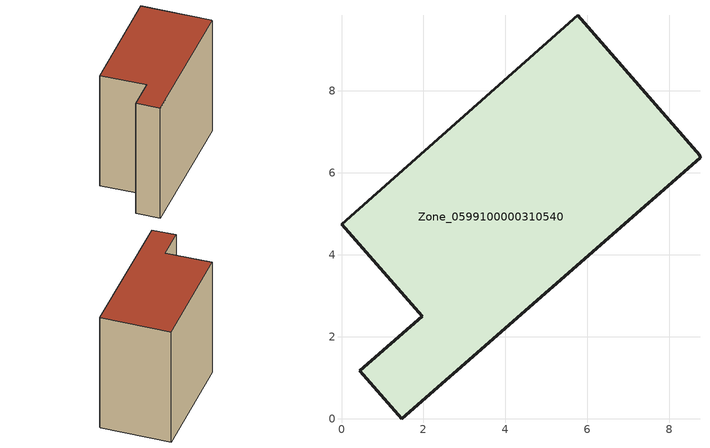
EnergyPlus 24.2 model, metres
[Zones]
Zone_0599100000310540
 floor ground (C_G): 0.45,1.17 1.98,2.51 0,4.75 5.77,9.85 8.74,6.43 8.75,6.36 1.47,0 z0
 wall outside (C_F): 1.98,2.51 0.45,1.17 1.47,0 8.75,6.36 8.74,6.43 5.77,9.85 0,4.75 1.98,2.51 z0:8.08
 roof outside (C_R): 8.74,6.43 5.77,9.85 0,4.75 1.98,2.51 0.45,1.17 1.47,0 8.75,6.36 z8.08
[BUILDING]
Pand.0599100000310540: North Axis=0; Terrain=City; Loads Convergence Tolerance Value=0.04; Temperature Convergence Tolerance Value=0.4; Solar Distribution=FullExterior; Maximum Number of Warmup Days=25; Minimum Number of Warmup Days=1
[Site:Location]
Rotterdam.The.Hague.AP_ZH_NLD Design_Conditions: Latitude=51.96; Longitude=4.45; Time Zone=1; Elevation=-4.5
[SITE:GROUNDTEMPERATURE:BUILDINGSURFACE]
18, 18, 18, 18, 18, 18, 18, 18, 18, 18, 18, 18
[MATERIAL] Thermal Absorptance=0.9; Solar Absorptance=0.7; Visible Absorptance=0.7
Name | Roughness | Thickness | Conductivity | Density | Specific Heat
G.TI.1946 | MediumSmooth | 0.15 | 1 | 540 | 1210
F.TI.1946 | Rough | 0.3 | 0.857143 | 1920 | 840
R.TI.1946 | MediumRough | 0.2 | 0.1 | 1500 | 1000
[CONSTRUCTION]
C_G: G.TI.1946
C_F: F.TI.1946
C_R: R.TI.1946
[ZONE]
Zone_0599100000310540: Type=1; Multiplier=1; Ceiling Height=Autocalculate; Volume=Autocalculate; Floor Area=autocalculate; Part of Total Floor Area=Yes
[ZONEINFILTRATION:DESIGNFLOWRATE]
Infil_Zone_0599100000310540: Zone or ZoneList or Space or SpaceList=Zone_0599100000310540; Schedule=AlwaysOn; Design Flow Rate Calculation Method=Flow/Area; Flow Rate per Floor Area=0.003; Constant Term Coefficient=1; Temperature Term Coefficient=0; Velocity Term Coefficient=0; Velocity Squared Term Coefficient=0
[HVACTEMPLATE:ZONE:IDEALLOADSAIRSYSTEM]
Zone_0599100000310540: Maximum Heating Supply Air Temperature=50; Minimum Cooling Supply Air Temperature=13; Maximum Heating Supply Air Humidity Ratio=0.0156; Minimum Cooling Supply Air Humidity Ratio=0.0077; Heating Limit=NoLimit; Cooling Limit=NoLimit; Dehumidification Control Type=ConstantSensibleHeatRatio; Cooling Sensible Heat Ratio=0.7; Dehumidification Setpoint=60; Humidification Control Type=None; Humidification Setpoint=30; Outdoor Air Method=None; Outdoor Air Flow Rate per Person=0.00944; Outdoor Air Flow Rate per Zone Floor Area=0; Outdoor Air Flow Rate per Zone=0; Demand Controlled Ventilation Type=None; Outdoor Air Economizer Type=NoEconomizer; Heat Recovery Type=None; Sensible Heat Recovery Effectiveness=0.7; Latent Heat Recovery Effectiveness=0.65
[ZONECONTROL:THERMOSTAT]
ThermostatControl_Zone_0599100000310540: Zone or ZoneList=Zone_0599100000310540; Control Type Schedule=DualSetpointControlType; Control 1=Thermostat_Zone_0599100000310540; Temperature Difference Between Cutout And Setpoint=0
[THERMOSTATSETPOINT:DUALSETPOINT]
Thermostat_Zone_0599100000310540: Heating Setpoint Temperature Schedule=HeatingSetpoint_Zone_0599100000310540; Cooling Setpoint Temperature Schedule=CoolingSetpoint_Zone_0599100000310540
[SCHEDULE:COMPACT]
HeatingSetpoint_Zone_0599100000310540: Through: 12/31, For: AllDays, Until: 24:00, 21
CoolingSetpoint_Zone_0599100000310540: Through: 12/31, For: AllDays, Until: 24:00, 24
DualSetpointControlType: Through: 12/31, For: AllDays, Until: 24:00, 4
AlwaysOn: Through: 12/31, For: AllDays, Until: 24:00, 1
